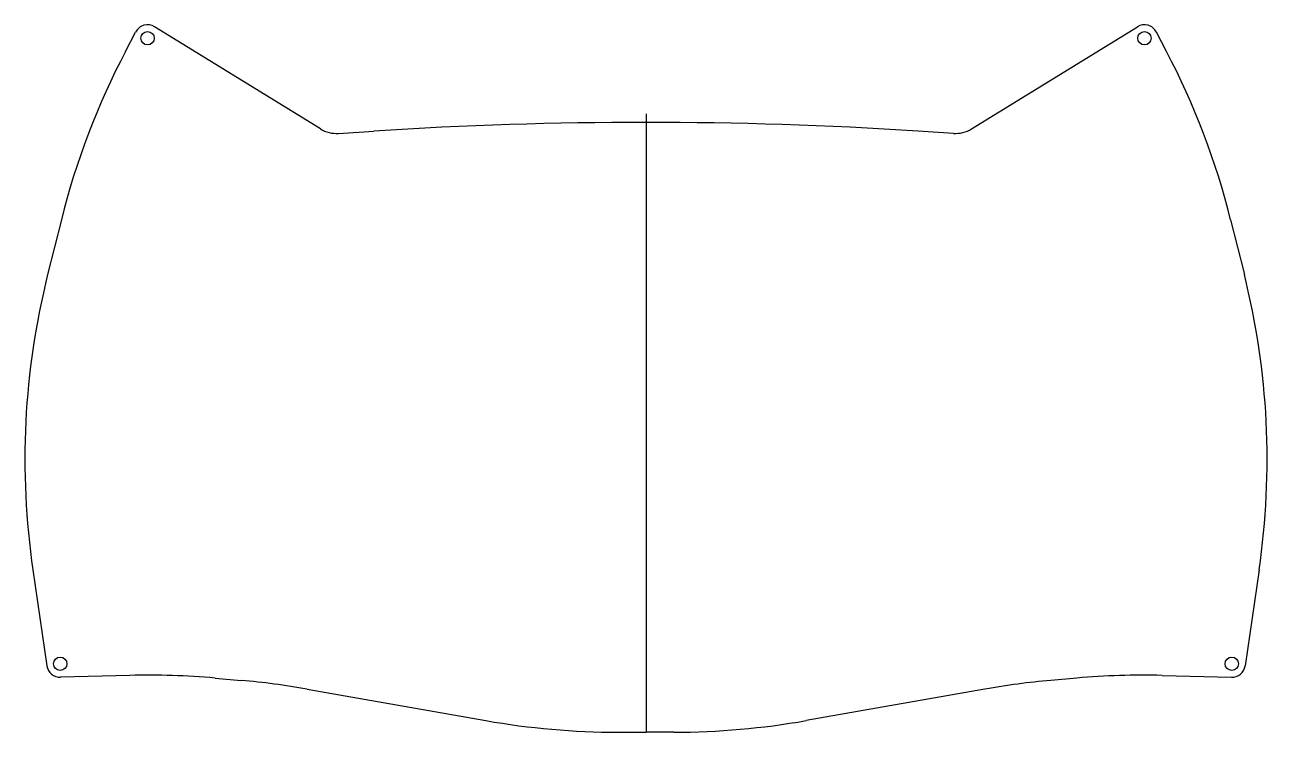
# Model space of a CAD drawing. Header units: millimetres. Extents: x -102 to 102, y -21 to 95.
import ezdxf

# ---------------------------------------------------------------- set-up
doc = ezdxf.new("R2010")
doc.units = ezdxf.units.MM
doc.layers.get('0').update_dxf_attribs({"linetype": 'CONTINUOUS'})

msp = doc.modelspace()

# ---------------------------------------------------------------- linework, layer by layer
for p, q in [((-53.45, 77.6), (-80.7, 94.37)), ((53.45, 77.6), (80.7, 94.37)), ((-85.47, 90.34), (-83.8, 93.52)), ((85.47, 90.34), (83.8, 93.52)), ((0, 80.1), (0, -21.47)), ((-50.51, 76.87), (-44.71, 77.24)), ((50.51, 76.87), (44.71, 77.24)), ((-96, 62.69), (-98.25, 53.69)), ((96, 62.69), (98.25, 53.69)), ((-100.67, 5.18), (-98.36, -10.56)), ((100.67, 5.18), (98.36, -10.56)), ((-84.77, -12.15), (-96.13, -12.44)), ((84.77, -12.15), (96.13, -12.44)), ((-70.74, -12.59), (-66.47, -12.96)), ((70.74, -12.59), (66.47, -12.96)), ((-55.66, -14.39), (-26.28, -19.57)), ((55.66, -14.39), (26.28, -19.57)), ((-4.57, -21.47), (0, -21.47)), ((4.57, -21.47), (0, -21.47))]:
    msp.add_line(p, q)
for centre in [(-81.85, 92.5), (81.85, 92.5), (-96.18, -10.24), (96.18, -10.24)]:
    msp.add_circle(centre, 1.1)
for centre, radius, start, end in [((-81.85, 92.5), 2.2, 58.3835, 152.3485), ((81.85, 92.5), 2.2, 27.6515, 121.6165), ((25.26, 32.33), 125, 152.3485, 165.9445), ((-25.26, 32.33), 125, 14.0555, 27.6515), ((-50.83, 81.86), 5, 238.3835, 273.6618), ((0, -621.33), 700, 86.33825, 93.66175), ((50.83, 81.86), 5, 266.3382, 301.6165), ((23.01, 23.33), 125, 165.9445, 188.3509), ((-23.01, 23.33), 125, -8.3509, 14.0555), ((-96.18, -10.24), 2.2, 188.3509, 271.4374), ((-81.63, -137.11), 125, 85, 91.4374), ((81.63, -137.11), 125, 88.5626, 95), ((96.18, -10.24), 2.2, 268.5626, 351.6491), ((-77.36, -137.49), 125, 80, 85), ((77.36, -137.49), 125, 95, 100), ((-4.57, 103.53), 125, 260, 270), ((4.57, 103.53), 125, 270, 280)]:
    msp.add_arc(centre, radius, start, end)

doc.saveas('drawing.dxf')
